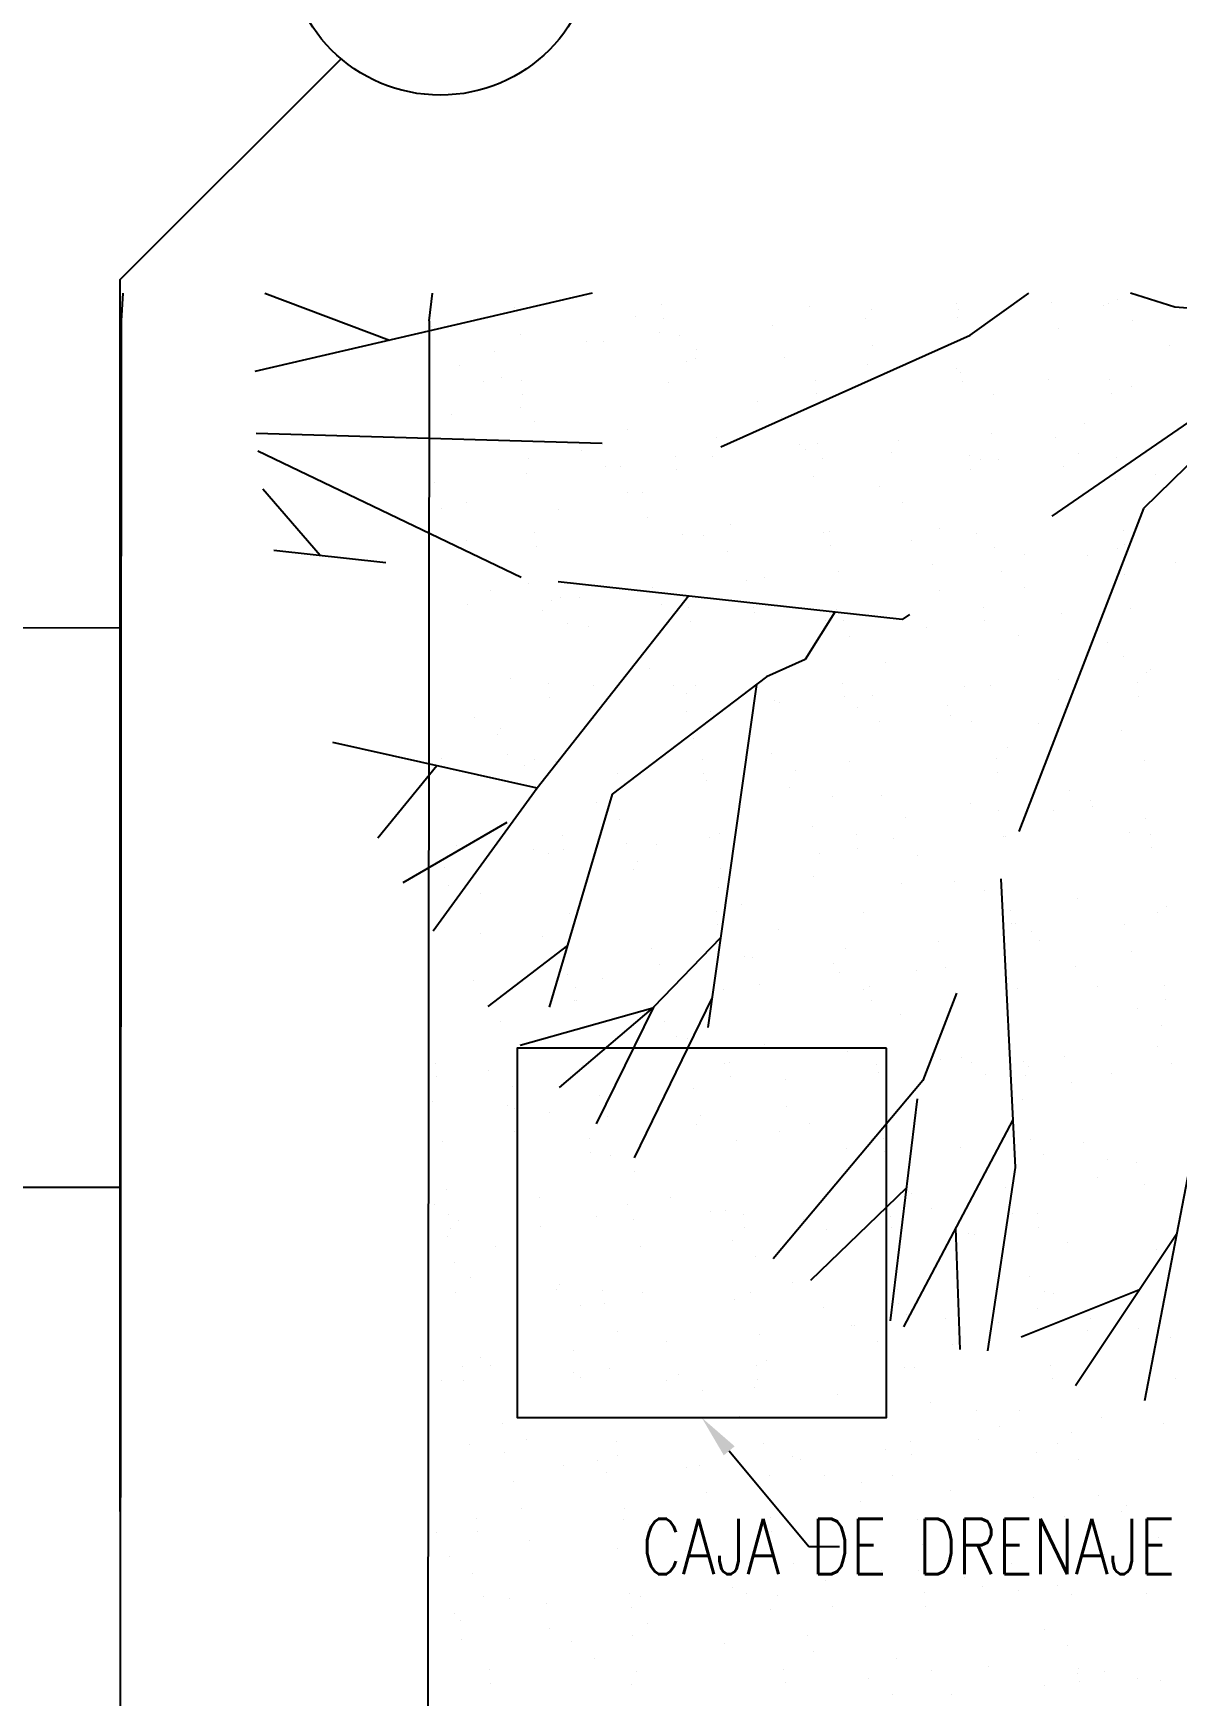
# Model space of a CAD drawing. Header units: millimetres. Extents: x 98 to 155, y -181 to 127.
# Drawn here: x 128.532 to 130.39, y 123.313 to 126.012 of the extents above; entities that cross this region are included whole.
import ezdxf
from ezdxf import colors
from ezdxf.entities.mleader import LeaderData, LeaderLine
from ezdxf.enums import TextEntityAlignment as Align
from ezdxf.math import Vec2, Vec3
from ezdxf.xclip import XClip

# ---------------------------------------------------------------- set-up
doc = ezdxf.new("R2010")
doc.units = ezdxf.units.MM
doc.header["$LTSCALE"] = 15
doc.header["$XCLIPFRAME"] = 2
for name, pattern in [('ACAD_ISO07W100', [3, 0, -3]), ('HIDDEN', [0.375, 0.25, -0.125]), ('HIDDEN2', [0.1875, 0.125, -0.0625]), ('PHANTOM', [63.5, 31.75, -6.35, 6.35, -6.35, 6.35, -6.35]), ('PHANTOM2', [1.25, 0.625, -0.125, 0.125, -0.125, 0.125, -0.125])]:
    doc.linetypes.add(name, pattern=pattern)
doc.layers.get('0').update_dxf_attribs({"color": 250})
for name, color, linetype in [('A-EJES', 250, 'PHANTOM'), ('A-MURO BAJO', 250, 'Continuous'), ('A-PROYECCIONES', 250, 'HIDDEN'), ('A_30_DispositivosSanit', 250, 'Continuous'), ('A_50_TextoIndicaciones', 250, 'Continuous'), ('DLP_VERDE', 250, 'Continuous')]:
    doc.layers.add(name, color=color, linetype=linetype)
doc.layers.add('A-MUROS', color=252, linetype='Continuous', lineweight=30)
doc.styles.add('R80', font='ARIALN.TTF', dxfattribs={"height": 2.03})
doc.styles.add('TXT_COTAS', font='romans.shx', dxfattribs={"width": 0.8})

# ---------------------------------------------------------------- blocks, each defined once
blk = doc.blocks.new('A$C9f73720c')
at = {"elevation": 0}
for points in [[(33.6866, 108.0285), (34.4527, 111.4515)], [(34.573, 107.8305), (35.3226, 111.1686)]]:
    blk.add_lwpolyline(points, dxfattribs=at)
at = {"layer": 'A-MURO BAJO'}
for p, q in [((35.0597, 107.7201, 0), (32.685, 108.2533, 0)), ((34.9501, 107.2322, 0), (32.5764, 107.7653, 0))]:
    blk.add_line(p, q, dxfattribs=at)
for centre, radius, start, end in [((34.6215, 105.7687, 0), 2, 332.0931, 77.3435), ((34.6211, 105.7683, 0), 1.5005, 333.3007, 77.3348)]:
    blk.add_arc(centre, radius, start, end, dxfattribs=at)
at = {"layer": 'A-PROYECCIONES', "linetype": 'HIDDEN2', "ltscale": 0.3}
for p, q in [((34.309, 106.588), (34.6415, 107.5594)), ((34.5107, 107.1774), (34.8047, 107.5495)), ((34.6171, 107.4881), (34.7427, 107.5551)), ((34.1714, 107.2266), (34.3163, 107.534)), ((34.8335, 107.5462), (34.6471, 106.814)), ((34.9368, 106.8625), (34.9318, 107.5313)), ((34.2426, 107.3778), (34.1487, 107.4968)), ((35.0648, 107.5017), (34.9335, 107.3018)), ((34.128, 107.2867), (34.0688, 107.4729)), ((34.1714, 107.2266), (33.9818, 107.4421)), ((33.9115, 107.2342), (33.8428, 107.3819)), ((33.7815, 107.121), (33.7698, 107.3444)), ((33.7833, 107.1196), (33.6891, 107.2978)), ((34.1355, 107.1098), (33.8199, 107.285)), ((33.7833, 107.1196), (33.6185, 107.2521)), ((34.4221, 106.9185), (34.1714, 107.2266)), ((33.7767, 107.024), (33.5513, 107.204)), ((34.2578, 106.8419), (33.4709, 107.1398)), ((33.8691, 106.989), (33.7833, 107.1196)), ((34.2662, 106.8234), (34.1355, 107.1098)), ((33.5714, 106.7186), (33.342, 107.0192)), ((33.4067, 106.7832), (33.2943, 106.9679)), ((33.5442, 106.7343), (33.2023, 106.8559)), ((33.477, 106.5901), (33.1879, 106.8366)), ((34.2804, 106.756), (34.2662, 106.8234)), ((34.6471, 106.814), (34.7356, 106.3794)), ((33.3256, 106.7192), (33.1318, 106.7556)), ((34.3447, 106.6923), (34.2804, 106.756)), ((34.3996, 106.1659), (33.5714, 106.7186)), ((33.4008, 106.6032), (33.1202, 106.712)), ((33.1629, 106.4495), (33.1297, 106.6537)), ((33.2381, 106.3708), (33.0334, 106.5848)), ((33.8632, 106.5239), (33.4008, 106.6032)), ((34.6303, 105.7925), (34.309, 106.588)), ((33.3365, 106.328), (32.9853, 106.4811)), ((34.7356, 106.3794), (34.8051, 106.2149)), ((34.6303, 105.7925), (35.2917, 106.3161)), ((34.7076, 106.0452), (34.8051, 106.2149)), ((34.6303, 105.7925), (34.3996, 106.1659)), ((34.6303, 105.7925), (34.7076, 106.0452))]:
    blk.add_line(p, q, dxfattribs=at)
at = {"layer": 'DLP_VERDE', "linetype": 'Continuous'}
for p, q in [((32.8493, 107.6486, 0), (32.8493, 107.6486, 0)), ((32.879, 107.6432, 0), (32.879, 107.6432, 0)), ((32.8937, 107.6506, 0), (32.8937, 107.6506, 0)), ((32.9845, 107.6385, 0), (32.9845, 107.6385, 0)), ((33.0273, 107.6503, 0), (33.0273, 107.6503, 0)), ((32.7694, 107.6173, 0), (32.7694, 107.6173, 0)), ((32.7914, 107.6144, 0), (32.7914, 107.6144, 0)), ((32.9501, 107.607, 0), (32.9501, 107.607, 0)), ((32.9104, 107.5988, 0), (32.9104, 107.5988, 0)), ((33.0144, 107.5851, 0), (33.0144, 107.5851, 0)), ((33.0364, 107.5822, 0), (33.0364, 107.5822, 0)), ((33.2673, 107.5881, 0), (33.2673, 107.5881, 0)), ((32.8964, 107.5578, 0), (32.8964, 107.5578, 0)), ((33.1554, 107.5665, 0), (33.1554, 107.5665, 0)), ((33.2594, 107.5528, 0), (33.2594, 107.5528, 0)), ((33.2814, 107.5499, 0), (33.2814, 107.5499, 0)), ((33.4004, 107.5342, 0), (33.4004, 107.5342, 0)), ((33.4488, 107.5255, 0), (33.4488, 107.5255, 0)), ((33.4932, 107.5274, 0), (33.4932, 107.5274, 0)), ((33.5484, 107.5362, 0), (33.5484, 107.5362, 0)), ((32.8356, 107.5054, 0), (32.8356, 107.5054, 0)), ((32.876, 107.5005, 0), (32.876, 107.5005, 0)), ((32.9819, 107.5061, 0), (32.9819, 107.5061, 0)), ((33.0358, 107.5075, 0), (33.0358, 107.5075, 0)), ((33.0802, 107.5094, 0), (33.0802, 107.5094, 0)), ((33.1302, 107.5131, 0), (33.1302, 107.5131, 0)), ((33.1775, 107.5058, 0), (33.1775, 107.5058, 0)), ((33.2736, 107.5049, 0), (33.2736, 107.5049, 0)), ((33.2889, 107.5185, 0), (33.2889, 107.5185, 0)), ((33.4199, 107.5056, 0), (33.4199, 107.5056, 0)), ((33.5044, 107.5205, 0), (33.5044, 107.5205, 0)), ((33.514, 107.5047, 0), (33.514, 107.5047, 0)), ((33.5265, 107.5176, 0), (33.5265, 107.5176, 0)), ((33.5682, 107.5126, 0), (33.5682, 107.5126, 0)), ((33.6455, 107.502, 0), (33.6455, 107.502, 0)), ((33.7117, 107.5044, 0), (33.7117, 107.5044, 0)), ((32.8066, 107.4755, 0), (32.8066, 107.4755, 0)), ((33.1431, 107.4743, 0), (33.1431, 107.4743, 0)), ((33.7495, 107.4883, 0), (33.7495, 107.4883, 0)), ((33.7715, 107.4854, 0), (33.7715, 107.4854, 0)), ((33.8905, 107.4697, 0), (33.8905, 107.4697, 0)), ((32.7722, 107.4439, 0), (32.7722, 107.4439, 0)), ((33.4603, 107.4554, 0), (33.4603, 107.4554, 0)), ((33.0894, 107.4251, 0), (33.0894, 107.4251, 0)), ((32.7184, 107.3947, 0), (32.7184, 107.3947, 0)), ((33.7414, 107.4035, 0), (33.7414, 107.4035, 0)), ((33.8884, 107.3954, 0), (33.8884, 107.3954, 0)), ((34.0483, 107.4024, 0), (34.0483, 107.4024, 0)), ((34.0779, 107.4023, 0), (34.0779, 107.4023, 0)), ((34.0927, 107.4043, 0), (34.0927, 107.4043, 0)), ((32.7362, 107.3816, 0), (32.7362, 107.3816, 0)), ((32.795, 107.3766, 0), (32.795, 107.3766, 0)), ((32.8402, 107.3679, 0), (32.8402, 107.3679, 0)), ((32.8623, 107.365, 0), (32.8623, 107.365, 0)), ((32.9384, 107.3683, 0), (32.9384, 107.3683, 0)), ((33.0847, 107.369, 0), (33.0847, 107.369, 0)), ((33.2223, 107.3663, 0), (33.2223, 107.3663, 0)), ((33.233, 107.376, 0), (33.233, 107.376, 0)), ((33.2667, 107.3682, 0), (33.2667, 107.3682, 0)), ((33.3705, 107.3731, 0), (33.3705, 107.3731, 0)), ((33.3765, 107.3678, 0), (33.3765, 107.3678, 0)), ((33.4754, 107.3774, 0), (33.4754, 107.3774, 0)), ((33.5227, 107.3685, 0), (33.5227, 107.3685, 0)), ((33.6353, 107.3843, 0), (33.6353, 107.3843, 0)), ((33.671, 107.3755, 0), (33.671, 107.3755, 0)), ((33.6797, 107.3863, 0), (33.6797, 107.3863, 0)), ((33.707, 107.372, 0), (33.707, 107.372, 0)), ((33.8145, 107.3673, 0), (33.8145, 107.3673, 0)), ((33.9608, 107.368, 0), (33.9608, 107.368, 0)), ((34.1091, 107.375, 0), (34.1091, 107.375, 0)), ((34.2525, 107.3668, 0), (34.2525, 107.3668, 0)), ((32.8093, 107.3483, 0), (32.8093, 107.3483, 0)), ((32.8537, 107.3502, 0), (32.8537, 107.3502, 0)), ((32.9812, 107.3493, 0), (32.9812, 107.3493, 0)), ((32.9996, 107.3428, 0), (32.9996, 107.3428, 0)), ((33.0625, 107.3593, 0), (33.0625, 107.3593, 0)), ((33.0853, 107.3356, 0), (33.0853, 107.3356, 0)), ((33.3361, 107.3416, 0), (33.3361, 107.3416, 0)), ((34.0242, 107.3531, 0), (34.0242, 107.3531, 0)), ((32.9652, 107.3112, 0), (32.9652, 107.3112, 0)), ((33.1073, 107.3327, 0), (33.1073, 107.3327, 0)), ((33.2263, 107.317, 0), (33.2263, 107.317, 0)), ((33.6533, 107.3227, 0), (33.6533, 107.3227, 0)), ((33.2823, 107.2924, 0), (33.2823, 107.2924, 0)), ((33.3303, 107.3034, 0), (33.3303, 107.3034, 0)), ((33.3523, 107.3004, 0), (33.3523, 107.3004, 0)), ((33.4713, 107.2848, 0), (33.4713, 107.2848, 0)), ((34.3053, 107.3012, 0), (34.3053, 107.3012, 0)), ((34.6418, 107.3, 0), (34.6418, 107.3, 0)), ((34.6478, 107.2792, 0), (34.6478, 107.2792, 0)), ((34.6922, 107.2812, 0), (34.6922, 107.2812, 0)), ((32.9114, 107.262, 0), (32.9114, 107.262, 0)), ((33.5753, 107.2711, 0), (33.5753, 107.2711, 0)), ((33.5973, 107.2682, 0), (33.5973, 107.2682, 0)), ((33.7163, 107.2525, 0), (33.7163, 107.2525, 0)), ((33.9344, 107.2708, 0), (33.9344, 107.2708, 0)), ((34.0749, 107.2542, 0), (34.0749, 107.2542, 0)), ((34.2348, 107.2612, 0), (34.2348, 107.2612, 0)), ((34.2709, 107.2696, 0), (34.2709, 107.2696, 0)), ((34.2792, 107.2631, 0), (34.2792, 107.2631, 0)), ((34.4879, 107.2722, 0), (34.4879, 107.2722, 0)), ((32.7495, 107.2324, 0), (32.7495, 107.2324, 0)), ((32.8978, 107.2395, 0), (32.8978, 107.2395, 0)), ((33.0413, 107.2312, 0), (33.0413, 107.2312, 0)), ((33.1875, 107.2319, 0), (33.1875, 107.2319, 0)), ((33.3358, 107.2389, 0), (33.3358, 107.2389, 0)), ((33.4088, 107.2251, 0), (33.4088, 107.2251, 0)), ((33.4532, 107.2271, 0), (33.4532, 107.2271, 0)), ((33.4793, 107.2307, 0), (33.4793, 107.2307, 0)), ((33.5635, 107.2404, 0), (33.5635, 107.2404, 0)), ((33.6256, 107.2314, 0), (33.6256, 107.2314, 0)), ((33.6619, 107.2362, 0), (33.6619, 107.2362, 0)), ((33.7739, 107.2384, 0), (33.7739, 107.2384, 0)), ((33.8203, 107.2388, 0), (33.8203, 107.2388, 0)), ((33.8218, 107.2432, 0), (33.8218, 107.2432, 0)), ((33.8424, 107.2359, 0), (33.8424, 107.2359, 0)), ((33.8662, 107.2451, 0), (33.8662, 107.2451, 0)), ((33.9, 107.2393, 0), (33.9, 107.2393, 0)), ((33.9173, 107.2302, 0), (33.9173, 107.2302, 0)), ((34.0636, 107.2309, 0), (34.0636, 107.2309, 0)), ((34.2119, 107.2379, 0), (34.2119, 107.2379, 0)), ((34.3554, 107.2297, 0), (34.3554, 107.2297, 0)), ((34.5016, 107.2303, 0), (34.5016, 107.2303, 0)), ((34.5881, 107.2508, 0), (34.5881, 107.2508, 0)), ((34.6499, 107.2374, 0), (34.6499, 107.2374, 0)), ((34.7934, 107.2291, 0), (34.7934, 107.2291, 0)), ((34.9397, 107.2298, 0), (34.9397, 107.2298, 0)), ((32.836, 107.2001, 0), (32.836, 107.2001, 0)), ((32.9958, 107.2071, 0), (32.9958, 107.2071, 0)), ((33.0402, 107.209, 0), (33.0402, 107.209, 0)), ((33.1925, 107.2101, 0), (33.1925, 107.2101, 0)), ((33.249, 107.2181, 0), (33.249, 107.2181, 0)), ((33.5291, 107.2089, 0), (33.5291, 107.2089, 0)), ((33.9614, 107.2203, 0), (33.9614, 107.2203, 0)), ((34.0654, 107.2066, 0), (34.0654, 107.2066, 0)), ((34.0874, 107.2037, 0), (34.0874, 107.2037, 0)), ((34.2172, 107.2204, 0), (34.2172, 107.2204, 0)), ((34.8692, 107.1988, 0), (34.8692, 107.1988, 0)), ((32.8216, 107.1797, 0), (32.8216, 107.1797, 0)), ((33.1581, 107.1785, 0), (33.1581, 107.1785, 0)), ((33.8462, 107.19, 0), (33.8462, 107.19, 0)), ((34.2064, 107.188, 0), (34.2064, 107.188, 0)), ((34.3104, 107.1743, 0), (34.3104, 107.1743, 0)), ((34.3324, 107.1714, 0), (34.3324, 107.1714, 0)), ((32.6661, 107.1507, 0), (32.6661, 107.1507, 0)), ((32.6881, 107.1478, 0), (32.6881, 107.1478, 0)), ((32.7872, 107.1482, 0), (32.7872, 107.1482, 0)), ((33.4753, 107.1597, 0), (33.4753, 107.1597, 0)), ((34.4514, 107.1557, 0), (34.4514, 107.1557, 0)), ((34.4983, 107.1685, 0), (34.4983, 107.1685, 0)), ((34.8348, 107.1673, 0), (34.8348, 107.1673, 0)), ((32.8071, 107.1321, 0), (32.8071, 107.1321, 0)), ((32.9111, 107.1184, 0), (32.9111, 107.1184, 0)), ((33.1044, 107.1293, 0), (33.1044, 107.1293, 0)), ((34.1274, 107.1381, 0), (34.1274, 107.1381, 0)), ((34.4213, 107.12, 0), (34.4213, 107.12, 0)), ((34.4639, 107.137, 0), (34.4639, 107.137, 0)), ((34.4657, 107.122, 0), (34.4657, 107.122, 0)), ((34.5554, 107.1421, 0), (34.5554, 107.1421, 0)), ((34.5775, 107.1392, 0), (34.5775, 107.1392, 0)), ((34.6744, 107.1311, 0), (34.6744, 107.1311, 0)), ((34.6964, 107.1235, 0), (34.6964, 107.1235, 0)), ((34.7811, 107.1181, 0), (34.7811, 107.1181, 0)), ((34.8343, 107.138, 0), (34.8343, 107.138, 0)), ((34.8787, 107.14, 0), (34.8787, 107.14, 0)), ((32.7061, 107.0947, 0), (32.7061, 107.0947, 0)), ((32.7335, 107.0989, 0), (32.7335, 107.0989, 0)), ((32.8523, 107.0953, 0), (32.8523, 107.0953, 0)), ((32.9331, 107.1155, 0), (32.9331, 107.1155, 0)), ((33.0006, 107.1024, 0), (33.0006, 107.1024, 0)), ((33.0521, 107.0998, 0), (33.0521, 107.0998, 0)), ((33.1441, 107.0941, 0), (33.1441, 107.0941, 0)), ((33.2904, 107.0948, 0), (33.2904, 107.0948, 0)), ((33.4387, 107.1018, 0), (33.4387, 107.1018, 0)), ((33.5821, 107.0936, 0), (33.5821, 107.0936, 0)), ((33.7284, 107.0943, 0), (33.7284, 107.0943, 0)), ((33.7564, 107.1077, 0), (33.7564, 107.1077, 0)), ((33.8484, 107.095, 0), (33.8484, 107.095, 0)), ((33.8767, 107.1013, 0), (33.8767, 107.1013, 0)), ((34.0083, 107.102, 0), (34.0083, 107.102, 0)), ((34.0202, 107.0931, 0), (34.0202, 107.0931, 0)), ((34.0527, 107.1039, 0), (34.0527, 107.1039, 0)), ((34.093, 107.1066, 0), (34.093, 107.1066, 0)), ((34.1664, 107.0937, 0), (34.1664, 107.0937, 0)), ((34.2614, 107.113, 0), (34.2614, 107.113, 0)), ((34.3147, 107.1008, 0), (34.3147, 107.1008, 0)), ((34.4582, 107.0925, 0), (34.4582, 107.0925, 0)), ((34.6045, 107.0932, 0), (34.6045, 107.0932, 0)), ((34.7528, 107.1003, 0), (34.7528, 107.1003, 0)), ((34.8004, 107.1098, 0), (34.8004, 107.1098, 0)), ((34.8225, 107.1069, 0), (34.8225, 107.1069, 0)), ((34.8962, 107.092, 0), (34.8962, 107.092, 0)), ((34.9415, 107.0912, 0), (34.9415, 107.0912, 0)), ((33.1561, 107.0862, 0), (33.1561, 107.0862, 0)), ((33.1782, 107.0832, 0), (33.1782, 107.0832, 0)), ((33.1823, 107.0659, 0), (33.1823, 107.0659, 0)), ((33.2267, 107.0679, 0), (33.2267, 107.0679, 0)), ((33.2971, 107.0676, 0), (33.2971, 107.0676, 0)), ((33.3855, 107.0774, 0), (33.3855, 107.0774, 0)), ((33.4355, 107.077, 0), (33.4355, 107.077, 0)), ((33.5953, 107.084, 0), (33.5953, 107.084, 0)), ((33.6397, 107.0859, 0), (33.6397, 107.0859, 0)), ((33.722, 107.0762, 0), (33.722, 107.0762, 0)), ((34.4101, 107.0877, 0), (34.4101, 107.0877, 0)), ((32.7693, 107.0479, 0), (32.7693, 107.0479, 0)), ((32.8137, 107.0498, 0), (32.8137, 107.0498, 0)), ((33.0146, 107.047, 0), (33.0146, 107.047, 0)), ((33.0225, 107.0589, 0), (33.0225, 107.0589, 0)), ((33.3511, 107.0459, 0), (33.3511, 107.0459, 0)), ((33.4011, 107.0539, 0), (33.4011, 107.0539, 0)), ((33.4232, 107.051, 0), (33.4232, 107.051, 0)), ((34.0392, 107.0573, 0), (34.0392, 107.0573, 0)), ((32.6437, 107.0166, 0), (32.6437, 107.0166, 0)), ((32.9802, 107.0155, 0), (32.9802, 107.0155, 0)), ((33.5422, 107.0353, 0), (33.5422, 107.0353, 0)), ((33.6462, 107.0216, 0), (33.6462, 107.0216, 0)), ((33.6682, 107.0187, 0), (33.6682, 107.0187, 0)), ((33.6683, 107.027, 0), (33.6683, 107.027, 0)), ((34.6913, 107.0358, 0), (34.6913, 107.0358, 0)), ((32.6092, 106.9851, 0), (32.6092, 106.9851, 0)), ((33.2974, 106.9966, 0), (33.2974, 106.9966, 0)), ((33.7872, 107.0031, 0), (33.7872, 107.0031, 0)), ((33.8912, 106.9894, 0), (33.8912, 106.9894, 0)), ((33.9132, 106.9865, 0), (33.9132, 106.9865, 0)), ((34.3203, 107.0054, 0), (34.3203, 107.0054, 0)), ((34.6569, 107.0043, 0), (34.6569, 107.0043, 0)), ((34.8609, 106.9899, 0), (34.8609, 106.9899, 0)), ((32.6654, 106.9658, 0), (32.6654, 106.9658, 0)), ((32.8089, 106.9576, 0), (32.8089, 106.9576, 0)), ((32.9264, 106.9662, 0), (32.9264, 106.9662, 0)), ((32.9552, 106.9582, 0), (32.9552, 106.9582, 0)), ((33.1035, 106.9653, 0), (33.1035, 106.9653, 0)), ((33.2469, 106.957, 0), (33.2469, 106.957, 0)), ((33.3932, 106.9577, 0), (33.3932, 106.9577, 0)), ((33.5415, 106.9647, 0), (33.5415, 106.9647, 0)), ((33.685, 106.9565, 0), (33.685, 106.9565, 0)), ((33.8313, 106.9572, 0), (33.8313, 106.9572, 0)), ((33.9494, 106.9751, 0), (33.9494, 106.9751, 0)), ((33.9795, 106.9642, 0), (33.9795, 106.9642, 0)), ((34.0322, 106.9708, 0), (34.0322, 106.9708, 0)), ((34.123, 106.956, 0), (34.123, 106.956, 0)), ((34.1362, 106.9571, 0), (34.1362, 106.9571, 0)), ((34.1948, 106.9608, 0), (34.1948, 106.9608, 0)), ((34.2392, 106.9628, 0), (34.2392, 106.9628, 0)), ((34.2693, 106.9566, 0), (34.2693, 106.9566, 0)), ((34.2859, 106.9739, 0), (34.2859, 106.9739, 0)), ((34.4176, 106.9637, 0), (34.4176, 106.9637, 0)), ((34.4479, 106.9719, 0), (34.4479, 106.9719, 0)), ((34.561, 106.9554, 0), (34.561, 106.9554, 0)), ((34.6078, 106.9788, 0), (34.6078, 106.9788, 0)), ((34.6522, 106.9808, 0), (34.6522, 106.9808, 0)), ((34.7073, 106.9561, 0), (34.7073, 106.9561, 0)), ((34.8556, 106.9631, 0), (34.8556, 106.9631, 0)), ((33.5785, 106.9447, 0), (33.5785, 106.9447, 0)), ((33.622, 106.9358, 0), (33.622, 106.9358, 0)), ((33.7818, 106.9428, 0), (33.7818, 106.9428, 0)), ((33.8262, 106.9447, 0), (33.8262, 106.9447, 0)), ((33.915, 106.9435, 0), (33.915, 106.9435, 0)), ((34.0349, 106.9538, 0), (34.0349, 106.9538, 0)), ((34.1583, 106.9542, 0), (34.1583, 106.9542, 0)), ((34.2773, 106.9386, 0), (34.2773, 106.9386, 0)), ((34.6031, 106.955, 0), (34.6031, 106.955, 0)), ((32.6329, 106.9149, 0), (32.6329, 106.9149, 0)), ((32.7369, 106.9012, 0), (32.7369, 106.9012, 0)), ((32.9558, 106.9067, 0), (32.9558, 106.9067, 0)), ((33.0002, 106.9087, 0), (33.0002, 106.9087, 0)), ((33.2076, 106.9143, 0), (33.2076, 106.9143, 0)), ((33.209, 106.9178, 0), (33.209, 106.9178, 0)), ((33.3688, 106.9247, 0), (33.3688, 106.9247, 0)), ((33.4132, 106.9267, 0), (33.4132, 106.9267, 0)), ((33.5441, 106.9132, 0), (33.5441, 106.9132, 0)), ((34.2322, 106.9246, 0), (34.2322, 106.9246, 0)), ((34.3813, 106.9249, 0), (34.3813, 106.9249, 0)), ((34.4033, 106.922, 0), (34.4033, 106.922, 0)), ((34.5223, 106.9063, 0), (34.5223, 106.9063, 0)), ((34.8842, 106.9031, 0), (34.8842, 106.9031, 0)), ((32.5873, 106.8906, 0), (32.5873, 106.8906, 0)), ((32.759, 106.8983, 0), (32.759, 106.8983, 0)), ((32.796, 106.8997, 0), (32.796, 106.8997, 0)), ((32.8366, 106.884, 0), (32.8366, 106.884, 0)), ((32.878, 106.8826, 0), (32.878, 106.8826, 0)), ((33.1732, 106.8828, 0), (33.1732, 106.8828, 0)), ((33.8613, 106.8943, 0), (33.8613, 106.8943, 0)), ((34.6263, 106.8926, 0), (34.6263, 106.8926, 0)), ((34.6483, 106.8897, 0), (34.6483, 106.8897, 0)), ((34.7673, 106.874, 0), (34.7673, 106.874, 0)), ((32.8022, 106.8524, 0), (32.8022, 106.8524, 0)), ((32.982, 106.869, 0), (32.982, 106.869, 0)), ((33.004, 106.866, 0), (33.004, 106.866, 0)), ((33.123, 106.8504, 0), (33.123, 106.8504, 0)), ((33.4903, 106.8639, 0), (33.4903, 106.8639, 0)), ((34.5133, 106.8727, 0), (34.5133, 106.8727, 0)), ((34.8498, 106.8716, 0), (34.8498, 106.8716, 0)), ((34.8713, 106.8603, 0), (34.8713, 106.8603, 0)), ((34.8933, 106.8574, 0), (34.8933, 106.8574, 0)), ((32.62, 106.8216, 0), (32.62, 106.8216, 0)), ((32.7683, 106.8287, 0), (32.7683, 106.8287, 0)), ((32.9117, 106.8205, 0), (32.9117, 106.8205, 0)), ((33.058, 106.8211, 0), (33.058, 106.8211, 0)), ((33.1194, 106.8335, 0), (33.1194, 106.8335, 0)), ((33.2063, 106.8282, 0), (33.2063, 106.8282, 0)), ((33.227, 106.8367, 0), (33.227, 106.8367, 0)), ((33.249, 106.8338, 0), (33.249, 106.8338, 0)), ((33.4961, 106.8206, 0), (33.4961, 106.8206, 0)), ((33.6443, 106.8276, 0), (33.6443, 106.8276, 0)), ((33.9341, 106.8201, 0), (33.9341, 106.8201, 0)), ((34.0824, 106.8271, 0), (34.0824, 106.8271, 0)), ((34.1424, 106.8424, 0), (34.1424, 106.8424, 0)), ((34.4257, 106.8216, 0), (34.4257, 106.8216, 0)), ((34.4789, 106.8412, 0), (34.4789, 106.8412, 0)), ((34.5204, 106.8266, 0), (34.5204, 106.8266, 0)), ((34.6344, 106.8307, 0), (34.6344, 106.8307, 0)), ((34.7943, 106.8377, 0), (34.7943, 106.8377, 0)), ((34.7961, 106.8223, 0), (34.7961, 106.8223, 0)), ((34.8387, 106.8396, 0), (34.8387, 106.8396, 0)), ((32.7485, 106.8032, 0), (32.7485, 106.8032, 0)), ((33.3498, 106.8199, 0), (33.3498, 106.8199, 0)), ((33.368, 106.8181, 0), (33.368, 106.8181, 0)), ((33.472, 106.8044, 0), (33.472, 106.8044, 0)), ((33.4941, 106.8015, 0), (33.4941, 106.8015, 0)), ((33.7715, 106.812, 0), (33.7715, 106.812, 0)), ((33.7878, 106.8194, 0), (33.7878, 106.8194, 0)), ((33.8085, 106.7946, 0), (33.8085, 106.7946, 0)), ((33.9683, 106.8016, 0), (33.9683, 106.8016, 0)), ((34.0127, 106.8035, 0), (34.0127, 106.8035, 0)), ((34.108, 106.8108, 0), (34.108, 106.8108, 0)), ((34.2214, 106.8127, 0), (34.2214, 106.8127, 0)), ((34.2258, 106.8189, 0), (34.2258, 106.8189, 0)), ((34.3721, 106.8195, 0), (34.3721, 106.8195, 0)), ((34.3813, 106.8196, 0), (34.3813, 106.8196, 0)), ((34.6639, 106.8183, 0), (34.6639, 106.8183, 0)), ((34.8102, 106.819, 0), (34.8102, 106.819, 0)), ((33.1867, 106.7675, 0), (33.1867, 106.7675, 0)), ((33.3955, 106.7766, 0), (33.3955, 106.7766, 0)), ((33.4005, 106.7816, 0), (33.4005, 106.7816, 0)), ((33.5553, 106.7836, 0), (33.5553, 106.7836, 0)), ((33.5997, 106.7855, 0), (33.5997, 106.7855, 0)), ((33.613, 106.7859, 0), (33.613, 106.7859, 0)), ((33.717, 106.7722, 0), (33.717, 106.7722, 0)), ((33.7371, 106.7805, 0), (33.7371, 106.7805, 0)), ((33.7391, 106.7693, 0), (33.7391, 106.7693, 0)), ((34.4252, 106.7919, 0), (34.4252, 106.7919, 0)), ((32.5695, 106.7405, 0), (32.5695, 106.7405, 0)), ((32.7293, 106.7475, 0), (32.7293, 106.7475, 0)), ((32.7738, 106.7495, 0), (32.7738, 106.7495, 0)), ((32.9825, 106.7586, 0), (32.9825, 106.7586, 0)), ((33.0296, 106.7513, 0), (33.0296, 106.7513, 0)), ((33.1423, 106.7655, 0), (33.1423, 106.7655, 0)), ((33.3661, 106.7501, 0), (33.3661, 106.7501, 0)), ((33.8581, 106.7536, 0), (33.8581, 106.7536, 0)), ((33.9621, 106.7399, 0), (33.9621, 106.7399, 0)), ((34.0542, 106.7616, 0), (34.0542, 106.7616, 0)), ((34.7063, 106.74, 0), (34.7063, 106.74, 0)), ((32.6587, 106.7209, 0), (32.6587, 106.7209, 0)), ((32.9952, 106.7197, 0), (32.9952, 106.7197, 0)), ((33.6833, 106.7312, 0), (33.6833, 106.7312, 0)), ((33.9841, 106.737, 0), (33.9841, 106.737, 0)), ((34.1031, 106.7214, 0), (34.1031, 106.7214, 0)), ((32.6243, 106.6894, 0), (32.6243, 106.6894, 0)), ((32.8711, 106.6916, 0), (32.8711, 106.6916, 0)), ((33.3091, 106.691, 0), (33.3091, 106.691, 0)), ((33.3124, 106.7008, 0), (33.3124, 106.7008, 0)), ((33.7472, 106.6905, 0), (33.7472, 106.6905, 0)), ((34.1852, 106.69, 0), (34.1852, 106.69, 0)), ((34.2071, 106.7077, 0), (34.2071, 106.7077, 0)), ((34.2291, 106.7048, 0), (34.2291, 106.7048, 0)), ((34.3354, 106.7097, 0), (34.3354, 106.7097, 0)), ((34.3481, 106.6891, 0), (34.3481, 106.6891, 0)), ((34.6232, 106.6895, 0), (34.6232, 106.6895, 0)), ((34.6719, 106.7085, 0), (34.6719, 106.7085, 0)), ((34.8209, 106.6895, 0), (34.8209, 106.6895, 0)), ((32.5628, 106.684, 0), (32.5628, 106.684, 0)), ((32.5765, 106.6839, 0), (32.5765, 106.6839, 0)), ((32.5848, 106.6811, 0), (32.5848, 106.6811, 0)), ((32.7038, 106.6654, 0), (32.7038, 106.6654, 0)), ((32.7228, 106.6845, 0), (32.7228, 106.6845, 0)), ((32.9415, 106.6705, 0), (32.9415, 106.6705, 0)), ((33.0146, 106.6833, 0), (33.0146, 106.6833, 0)), ((33.1609, 106.684, 0), (33.1609, 106.684, 0)), ((33.4526, 106.6828, 0), (33.4526, 106.6828, 0)), ((33.5989, 106.6835, 0), (33.5989, 106.6835, 0)), ((33.8906, 106.6823, 0), (33.8906, 106.6823, 0)), ((33.9644, 106.6793, 0), (33.9644, 106.6793, 0)), ((34.0369, 106.683, 0), (34.0369, 106.683, 0)), ((34.1548, 106.6604, 0), (34.1548, 106.6604, 0)), ((34.1992, 106.6624, 0), (34.1992, 106.6624, 0)), ((34.301, 106.6781, 0), (34.301, 106.6781, 0)), ((34.3287, 106.6818, 0), (34.3287, 106.6818, 0)), ((34.4079, 106.6715, 0), (34.4079, 106.6715, 0)), ((34.4521, 106.6754, 0), (34.4521, 106.6754, 0)), ((34.4742, 106.6725, 0), (34.4742, 106.6725, 0)), ((34.475, 106.6824, 0), (34.475, 106.6824, 0)), ((34.5678, 106.6785, 0), (34.5678, 106.6785, 0)), ((34.6122, 106.6804, 0), (34.6122, 106.6804, 0)), ((34.6181, 106.6592, 0), (34.6181, 106.6592, 0)), ((34.7667, 106.6812, 0), (34.7667, 106.6812, 0)), ((32.5705, 106.6401, 0), (32.5705, 106.6401, 0)), ((32.8078, 106.6518, 0), (32.8078, 106.6518, 0)), ((32.8298, 106.6488, 0), (32.8298, 106.6488, 0)), ((32.9488, 106.6332, 0), (32.9488, 106.6332, 0)), ((33.582, 106.6354, 0), (33.582, 106.6354, 0)), ((33.5935, 106.6489, 0), (33.5935, 106.6489, 0)), ((33.7418, 106.6424, 0), (33.7418, 106.6424, 0)), ((33.7862, 106.6443, 0), (33.7862, 106.6443, 0)), ((33.93, 106.6478, 0), (33.93, 106.6478, 0)), ((33.995, 106.6535, 0), (33.995, 106.6535, 0)), ((34.5931, 106.6568, 0), (34.5931, 106.6568, 0)), ((34.6972, 106.6431, 0), (34.6972, 106.6431, 0)), ((34.7192, 106.6402, 0), (34.7192, 106.6402, 0)), ((32.9158, 106.6063, 0), (32.9158, 106.6063, 0)), ((32.9603, 106.6083, 0), (32.9603, 106.6083, 0)), ((33.0528, 106.6195, 0), (33.0528, 106.6195, 0)), ((33.0749, 106.6166, 0), (33.0749, 106.6166, 0)), ((33.169, 106.6174, 0), (33.169, 106.6174, 0)), ((33.2226, 106.6186, 0), (33.2226, 106.6186, 0)), ((33.3288, 106.6244, 0), (33.3288, 106.6244, 0)), ((33.3732, 106.6263, 0), (33.3732, 106.6263, 0)), ((33.5591, 106.6174, 0), (33.5591, 106.6174, 0)), ((34.2472, 106.6289, 0), (34.2472, 106.6289, 0)), ((34.8382, 106.6246, 0), (34.8382, 106.6246, 0)), ((32.5473, 106.5902, 0), (32.5473, 106.5902, 0)), ((32.756, 106.5994, 0), (32.756, 106.5994, 0)), ((32.8517, 106.5882, 0), (32.8517, 106.5882, 0)), ((33.1882, 106.587, 0), (33.1882, 106.587, 0)), ((33.1939, 106.6009, 0), (33.1939, 106.6009, 0)), ((33.2979, 106.5872, 0), (33.2979, 106.5872, 0)), ((33.3199, 106.5843, 0), (33.3199, 106.5843, 0)), ((33.8763, 106.5985, 0), (33.8763, 106.5985, 0)), ((32.5359, 106.555, 0), (32.5359, 106.555, 0)), ((32.8172, 106.5567, 0), (32.8172, 106.5567, 0)), ((32.9739, 106.5545, 0), (32.9739, 106.5545, 0)), ((33.412, 106.5539, 0), (33.412, 106.5539, 0)), ((33.4389, 106.5687, 0), (33.4389, 106.5687, 0)), ((33.5054, 106.5681, 0), (33.5054, 106.5681, 0)), ((33.5429, 106.555, 0), (33.5429, 106.555, 0)), ((33.5649, 106.5521, 0), (33.5649, 106.5521, 0)), ((33.85, 106.5534, 0), (33.85, 106.5534, 0)), ((34.288, 106.5529, 0), (34.288, 106.5529, 0)), ((34.5283, 106.577, 0), (34.5283, 106.577, 0)), ((34.7261, 106.5524, 0), (34.7261, 106.5524, 0)), ((32.6794, 106.5468, 0), (32.6794, 106.5468, 0)), ((32.8257, 106.5474, 0), (32.8257, 106.5474, 0)), ((33.1174, 106.5462, 0), (33.1174, 106.5462, 0)), ((33.1344, 106.5378, 0), (33.1344, 106.5378, 0)), ((33.2637, 106.5469, 0), (33.2637, 106.5469, 0)), ((33.5555, 106.5457, 0), (33.5555, 106.5457, 0)), ((33.6839, 106.5364, 0), (33.6839, 106.5364, 0)), ((33.7017, 106.5464, 0), (33.7017, 106.5464, 0)), ((33.9935, 106.5452, 0), (33.9935, 106.5452, 0)), ((34.1398, 106.5459, 0), (34.1398, 106.5459, 0)), ((34.1574, 106.5466, 0), (34.1574, 106.5466, 0)), ((34.4315, 106.5447, 0), (34.4315, 106.5447, 0)), ((34.4939, 106.5454, 0), (34.4939, 106.5454, 0)), ((34.5778, 106.5453, 0), (34.5778, 106.5453, 0)), ((34.5944, 106.5303, 0), (34.5944, 106.5303, 0)), ((34.7543, 106.5373, 0), (34.7543, 106.5373, 0)), ((34.7987, 106.5392, 0), (34.7987, 106.5392, 0)), ((34.8111, 106.5266, 0), (34.8111, 106.5266, 0)), ((32.7635, 106.5074, 0), (32.7635, 106.5074, 0)), ((33.7865, 106.5162, 0), (33.7865, 106.5162, 0)), ((33.7879, 106.5227, 0), (33.7879, 106.5227, 0)), ((33.8099, 106.5198, 0), (33.8099, 106.5198, 0)), ((33.9283, 106.5012, 0), (33.9283, 106.5012, 0)), ((33.9289, 106.5042, 0), (33.9289, 106.5042, 0)), ((33.9727, 106.5032, 0), (33.9727, 106.5032, 0)), ((34.123, 106.5151, 0), (34.123, 106.5151, 0)), ((34.1815, 106.5123, 0), (34.1815, 106.5123, 0)), ((34.3413, 106.5193, 0), (34.3413, 106.5193, 0)), ((34.3857, 106.5212, 0), (34.3857, 106.5212, 0)), ((34.4402, 106.4962, 0), (34.4402, 106.4962, 0)), ((33.3555, 106.4762, 0), (33.3555, 106.4762, 0)), ((33.4156, 106.4859, 0), (33.4156, 106.4859, 0)), ((33.5153, 106.4832, 0), (33.5153, 106.4832, 0)), ((33.5597, 106.4851, 0), (33.5597, 106.4851, 0)), ((33.7521, 106.4847, 0), (33.7521, 106.4847, 0)), ((33.7685, 106.4942, 0), (33.7685, 106.4942, 0)), ((34.0329, 106.4905, 0), (34.0329, 106.4905, 0)), ((34.055, 106.4876, 0), (34.055, 106.4876, 0)), ((34.174, 106.4719, 0), (34.174, 106.4719, 0)), ((32.9425, 106.4582, 0), (32.9425, 106.4582, 0)), ((33.0446, 106.4555, 0), (33.0446, 106.4555, 0)), ((33.1023, 106.4652, 0), (33.1023, 106.4652, 0)), ((33.1468, 106.4671, 0), (33.1468, 106.4671, 0)), ((33.3812, 106.4543, 0), (33.3812, 106.4543, 0)), ((34.0693, 106.4658, 0), (34.0693, 106.4658, 0)), ((34.278, 106.4582, 0), (34.278, 106.4582, 0)), ((34.3, 106.4553, 0), (34.3, 106.4553, 0)), ((34.7213, 106.4443, 0), (34.7213, 106.4443, 0)), ((33.0102, 106.424, 0), (33.0102, 106.424, 0)), ((33.0768, 106.4174, 0), (33.0768, 106.4174, 0)), ((33.5148, 106.4168, 0), (33.5148, 106.4168, 0)), ((33.6983, 106.4355, 0), (33.6983, 106.4355, 0)), ((33.9529, 106.4163, 0), (33.9529, 106.4163, 0)), ((34.3909, 106.4158, 0), (34.3909, 106.4158, 0)), ((34.419, 106.4396, 0), (34.419, 106.4396, 0)), ((34.523, 106.4259, 0), (34.523, 106.4259, 0)), ((34.545, 106.423, 0), (34.545, 106.423, 0)), ((33.2203, 106.4091, 0), (33.2203, 106.4091, 0)), ((33.3274, 106.4051, 0), (33.3274, 106.4051, 0)), ((33.3665, 106.4098, 0), (33.3665, 106.4098, 0)), ((33.6583, 106.4086, 0), (33.6583, 106.4086, 0)), ((33.8046, 106.4093, 0), (33.8046, 106.4093, 0)), ((34.0963, 106.4081, 0), (34.0963, 106.4081, 0)), ((34.2426, 106.4088, 0), (34.2426, 106.4088, 0)), ((34.3504, 106.4139, 0), (34.3504, 106.4139, 0)), ((34.5344, 106.4076, 0), (34.5344, 106.4076, 0)), ((34.664, 106.4074, 0), (34.664, 106.4074, 0)), ((34.6806, 106.4082, 0), (34.6806, 106.4082, 0)), ((34.6869, 106.4127, 0), (34.6869, 106.4127, 0)), ((34.768, 106.3937, 0), (34.768, 106.3937, 0)), ((34.7809, 106.3891, 0), (34.7809, 106.3891, 0)), ((34.7901, 106.3908, 0), (34.7901, 106.3908, 0)), ((33.9795, 106.3835, 0), (33.9795, 106.3835, 0)), ((34.1592, 106.362, 0), (34.1592, 106.362, 0)), ((34.316, 106.3824, 0), (34.316, 106.3824, 0)), ((34.368, 106.3711, 0), (34.368, 106.3711, 0)), ((34.5278, 106.3781, 0), (34.5278, 106.3781, 0)), ((34.5722, 106.38, 0), (34.5722, 106.38, 0)), ((34.6332, 106.3635, 0), (34.6332, 106.3635, 0)), ((33.542, 106.335, 0), (33.542, 106.335, 0)), ((33.6085, 106.3532, 0), (33.6085, 106.3532, 0)), ((33.7018, 106.342, 0), (33.7018, 106.342, 0)), ((33.7462, 106.344, 0), (33.7462, 106.344, 0)), ((33.9451, 106.352, 0), (33.9451, 106.352, 0)), ((33.955, 106.3531, 0), (33.955, 106.3531, 0)), ((34.1148, 106.3601, 0), (34.1148, 106.3601, 0)), ((33.5097, 106.3192, 0), (33.5097, 106.3192, 0)), ((33.5741, 106.3216, 0), (33.5741, 106.3216, 0)), ((34.2622, 106.3331, 0), (34.2622, 106.3331, 0)), ((33.6138, 106.3055, 0), (33.6138, 106.3055, 0)), ((33.6358, 106.3026, 0), (33.6358, 106.3026, 0)), ((33.7548, 106.287, 0), (33.7548, 106.287, 0)), ((33.8913, 106.3028, 0), (33.8913, 106.3028, 0)), ((34.5434, 106.2812, 0), (34.5434, 106.2812, 0)), ((33.7611, 106.2715, 0), (33.7611, 106.2715, 0)), ((33.8588, 106.2733, 0), (33.8588, 106.2733, 0)), ((33.8808, 106.2704, 0), (33.8808, 106.2704, 0)), ((33.9074, 106.2722, 0), (33.9074, 106.2722, 0)), ((33.9998, 106.2547, 0), (33.9998, 106.2547, 0)), ((34.0557, 106.2792, 0), (34.0557, 106.2792, 0)), ((34.1992, 106.271, 0), (34.1992, 106.271, 0)), ((34.3454, 106.2717, 0), (34.3454, 106.2717, 0)), ((34.4937, 106.2787, 0), (34.4937, 106.2787, 0)), ((34.6372, 106.2705, 0), (34.6372, 106.2705, 0)), ((34.1038, 106.241, 0), (34.1038, 106.241, 0)), ((34.1258, 106.2381, 0), (34.1258, 106.2381, 0)), ((34.1724, 106.2508, 0), (34.1724, 106.2508, 0)), ((34.509, 106.2497, 0), (34.509, 106.2497, 0)), ((34.5545, 106.2299, 0), (34.5545, 106.2299, 0)), ((34.7143, 106.2369, 0), (34.7143, 106.2369, 0)), ((34.7587, 106.2389, 0), (34.7587, 106.2389, 0)), ((34.138, 106.2193, 0), (34.138, 106.2193, 0)), ((34.1415, 106.2119, 0), (34.1415, 106.2119, 0)), ((34.2448, 106.2224, 0), (34.2448, 106.2224, 0)), ((34.3013, 106.2189, 0), (34.3013, 106.2189, 0)), ((34.3457, 106.2208, 0), (34.3457, 106.2208, 0)), ((34.3488, 106.2087, 0), (34.3488, 106.2087, 0)), ((34.3709, 106.2058, 0), (34.3709, 106.2058, 0)), ((34.4552, 106.2004, 0), (34.4552, 106.2004, 0)), ((34.4899, 106.1902, 0), (34.4899, 106.1902, 0)), ((34.5939, 106.1765, 0), (34.5939, 106.1765, 0)), ((34.6159, 106.1736, 0), (34.6159, 106.1736, 0)), ((34.7349, 106.1579, 0), (34.7349, 106.1579, 0)), ((34.7363, 106.1485, 0), (34.7363, 106.1485, 0)), ((34.302, 106.1339, 0), (34.302, 106.1339, 0)), ((34.4483, 106.1345, 0), (34.4483, 106.1345, 0)), ((34.5966, 106.1416, 0), (34.5966, 106.1416, 0)), ((34.74, 106.1333, 0), (34.74, 106.1333, 0)), ((34.7019, 106.117, 0), (34.7019, 106.117, 0)), ((34.6482, 106.0677, 0), (34.6482, 106.0677, 0))]:
    blk.add_line(p, q, dxfattribs=at)
at = {"style": 'R80'}
for height, rotation, p in [(0.09, 0.009, (39.554, 141.0046, 0)), (0.09, 0.009, (45.7984, 139.3226, 0)), (0.09, 0.009, (50.4634, 135.3578, 0)), (0.09, 0.009, (41.9784, 129.0436, 0)), (0.09, 0.009, (37.8409, 128.6089, 0)), (0.09, 0.009, (35.483, 116.3582, 0)), (0.09, 0.009, (63.0395, 116.3253, 0)), (0.09, 0.009, (38.5607, 113.6321, 0)), (0.09, 0.009, (45.1292, 84.3757, 0)), (0.09, 0.009, (43.9111, 83.9335, 0)), (0.09, 0.009, (43.1485, 83.401, 0)), (0.09, 0.009, (28.0067, 80.1071, 0)), (0.09, 0.009, (44.3753, 79.9046, 0)), (0.09, 0.009, (55.151, 79.2173, 0)), (0.09, 0.009, (38.2608, 76.0049)), (0.09, 0.009, (39.0036, 75.5558)), (0.09, 0.009, (27.5137, 75.2133, 0)), (0.09, 0.009, (27.5137, 75.2133, 0)), (0.09, 0.009, (39.8519, 75.1543)), (0.09, 0.009, (25.3599, 70.2709, 0)), (0.09, 0.009, (32.1646, 69.192, 0)), (0.09, 0.009, (32.1646, 69.192, 0)), (0.09, 0.009, (26.9947, 68.6392, 0)), (0.09, 0.009, (59.8504, 67.3859, 0)), (0.09, 0.009, (24.839, 65.5107, 0)), (0.09, 0.009, (24.839, 65.5107, 0)), (0.09, 0.009, (33.5008, 60.261, 0)), (0.09, 0.009, (33.5008, 60.261, 0)), (0.09, 347.3908, (17.1069, 59.2726, 0)), (0.09, 0.009, (26.4708, 59.2035, 0)), (0.09, 0.009, (26.4708, 59.2035, 0)), (0.09, 0.009, (23.1216, 58.7685, 0)), (0.09, 0.009, (23.1216, 58.7685, 0)), (0.09, 0.009, (27.6632, 55.3959, 0)), (0.09, 0.009, (27.6632, 55.3959, 0)), (0.09, 0.009, (22.2239, 54.9818, 0)), (0.09, 0.009, (22.2239, 54.9818, 0)), (0.09, 0.009, (65.7174, 53.5803, 0)), (0.09, 0.009, (38.377, 51.7166, 0)), (0.09, 0.009, (38.377, 51.7166, 0)), (0.09, 0.009, (21.0294, 51.3767, 0)), (0.09, 0.009, (21.0294, 51.3767, 0)), (0.09, 0.009, (29.4091, 50.8876, 0)), (0.09, 0.009, (29.4091, 50.8876, 0)), (0.09, 0.009, (22.5184, 48.0808, 0)), (0.09, 0.009, (22.5184, 48.0808, 0)), (0.09, 0.009, (32.8305, 47.9478, 0)), (0.09, 0.009, (38.6414, 47.9238, 0)), (0.09, 1.5576, (45.5013, 47.0033, 0)), (0.09, 1.5576, (45.5013, 47.0033, 0)), (0.09, 1.5576, (42.9613, 45.8781, 0)), (0.09, 0.009, (31.2252, 43.4352, 0)), (0.09, 0.009, (31.2252, 43.4352, 0)), (0.09, 0.009, (24.8291, 43.3056, 0)), (0.09, 0.009, (24.8291, 43.3056, 0)), (0.09, 0.009, (28.8684, 42.6092, 0)), (0.09, 0.009, (28.8684, 42.6092, 0)), (0.09, 0.009, (46.0815, 42.4048, 0)), (0.09, 0.009, (19.0307, 42.0559, 0)), (0.09, 0.009, (19.0307, 42.0559, 0)), (0.09, 0.009, (70.9067, 41.0329, 0)), (0.09, 0.009, (22.7765, 38.7407, 0)), (0.09, 0.009, (22.7765, 38.7407, 0)), (0.09, 0.009, (17.8952, 37.4624, 0)), (0.09, 0.009, (17.8952, 37.4624, 0)), (0.09, 0.009, (25.8226, 33.2142, 0)), (0.09, 0.009, (21.5027, 31.2754, 0)), (0.1403, 0.009, (43.0178, 29.8778, 0)), (0.09, 0.009, (24.3978, 29.2659, 0)), (0.09, 0.009, (49.7565, 29.0287, 0)), (0.09, 0.009, (16.51, 28.4123, 0)), (0.09, 0.009, (16.51, 28.4123, 0)), (0.09, 0.009, (40.7946, 24.893, 0)), (0.09, 0.009, (18.1268, 23.6374, 0)), (0.09, 0.009, (20.346, 20.3291, 0)), (0.09, 0.009, (38.3365, 19.4632, 0)), (0.09, 0.009, (18.2869, 15.9828, 0)), (0.09, 0.009, (36.6694, 12.5977, 0)), (0.09, 337.7998, (24.7536, 11.2334, 0)), (0.09, 0.009, (33.5928, 10.3508, 0)), (0.09, 337.7998, (21.6109, 10.1247, 0)), (0.09, 337.7998, (16.5605, 9.5998, 0)), (0.09, 337.7998, (29.9414, 8.9534, 0)), (0.09, 337.7998, (31.6402, 7.9561, 0)), (0.09, 337.7998, (26.736, 7.7966, 0)), (0.09, 337.7998, (32.0288, 7.0232, 0)), (0.09, 0.009, (23.3239, 5.5763, 0)), (0.09, 0.009, (16.5347, 5.5678, 0)), (0.09, 0.009, (34.4718, 3.6379, 0))]:
    blk.add_attdef('N.P.T.+0.00', text='', height=height, rotation=rotation, dxfattribs=at).set_placement(p, align=Align.MIDDLE_CENTER)
for p in [(49.9263, 138.2431, 0), (56.6904, 136.252, 0), (60.5336, 135.5237, 0), (42.6322, 135.1839), (58.3591, 133.6514, 0), (46.2516, 126.9171), (67.6439, 125.1529), (62.2762, 107.4327), (41.3341, 103.0918, 0), (58.4477, 100.4887, -0.2526), (35.1548, 97.8545, 0), (58.3053, 94.9071, 0), (31.2618, 93.9445, 0), (38.1161, 91.318), (54.6279, 88.218, 0), (17.9393, 86.8861, 0), (34.7444, 85.6148, 0), (54.6869, 83.8861, 0), (35.5048, 81.4636, 0), (34.6534, 76.9929, 0), (59.6668, 73.2509), (40.4113, 65.8421, 0), (43.5611, 65.2125, 0), (64.4681, 61.3857), (43.9111, 51.4927, 0), (32.9744, 51.0828, 0), (69.3242, 50.0814, 0), (48.0327, 50.0735, 0), (52.9599, 39.4701, 0), (74.4159, 35.7467, 0)]:
    blk.add_attdef('N.P.T.+0.00', text='', height=0.2109, dxfattribs=at).set_placement(p, align=Align.MIDDLE_CENTER)
blk = doc.blocks.new('Ejes_Torre C 1var')
at = {"layer": 'A-EJES', "linetype": 'PHANTOM2', "ltscale": 0.5}
blk.add_line((27.03, 16.35), (27.3891, 16.7091), dxfattribs=at)
blk.add_lwpolyline([(27.03, 16.35), (27.03, 14.35)], dxfattribs=at)
at = {"layer": 'A-EJES', "linetype": 'Continuous'}
blk.add_circle((27.5505, 16.9), 0.25, dxfattribs=at)

msp = doc.modelspace()

# ---------------------------------------------------------------- block references
at = {"linetype": 'ACAD_ISO07W100', "ltscale": 5}
ref = msp.add_blockref('A$C9f73720c', (241.452, 114.8591), dxfattribs=dict(at, rotation=102.6156181418625))
XClip(ref).set_block_clipping_path([(22.1542253106, 140.4101169162), (10.3600901397, 87.7136669306), (29.6608346476, 83.3939150368), (41.4549698184, 136.0903650224)])

# ---------------------------------------------------------------- next in the draw order: linework, layer by layer
at = {"layer": 'A_30_DispositivosSanit', "elevation": 0}
msp.add_lwpolyline([(129.9182, 124.3641), (129.3182, 124.3641), (129.3182, 123.7641), (129.9182, 123.7641)], close=True, dxfattribs=at)

# ---------------------------------------------------------------- next in the draw order: block references
at = {"layer": 'A-MUROS'}
msp.add_blockref('Ejes_Torre C 1var', (101.6432, 109.2616), dxfattribs=at)

# ---------------------------------------------------------------- next in the draw order: leaders
at = {"layer": 'A_50_TextoIndicaciones'}
ml = msp.add_multileader_mtext('Standard', dxfattribs=at)
ml.set_content('\\pxsm1,t16;CAJA DE DRENAJE', color=256, style='TXT_COTAS')
ml.set_leader_properties(color=256)
ml.build(insert=Vec2(0, 0))
ml.multileader.update_dxf_attribs({"dogleg_length": 0.05, "arrow_head_size": 0.07})
ctx = ml.context
ctx.base_point, ctx.char_height, ctx.arrow_head_size, ctx.landing_gap_size, ctx.plane_origin = Vec3(129.842, 123.5548, 0), 0.09, 0.07, 0.1, Vec3(130.573, 122.9131, 0)
ctx.text_align_type = 2
notes = []
notes.append((ctx, [(1, (1, 1, 0), (129.792, 123.5548, 0), (1, 0), 0.05, [(0, [(129.6182, 123.7641, 0)], 0, [])])]))
ctx.mtext.insert, ctx.mtext.width, ctx.mtext.defined_height, ctx.mtext.alignment, ctx.mtext.flow_direction = Vec3(130.3877, 123.5998, 0), 0.872823, 0.8046, 3, 5
for ctx, leaders in notes:
    for number, flags, end, landing, length, lines in leaders:
        leader = LeaderData()
        leader.index, (leader.has_last_leader_line, leader.has_dogleg_vector, leader.attachment_direction) = number, flags
        leader.last_leader_point, leader.dogleg_vector, leader.dogleg_length = Vec3(end), Vec3(landing), length
        for number, points, colour, breaks in lines:
            line = LeaderLine()
            line.index, line.vertices, line.color, line.breaks = number, Vec3.list(points), colors.encode_raw_color(colour), breaks
            leader.lines.append(line)
        ctx.leaders.append(leader)

doc.saveas('drawing.dxf')
